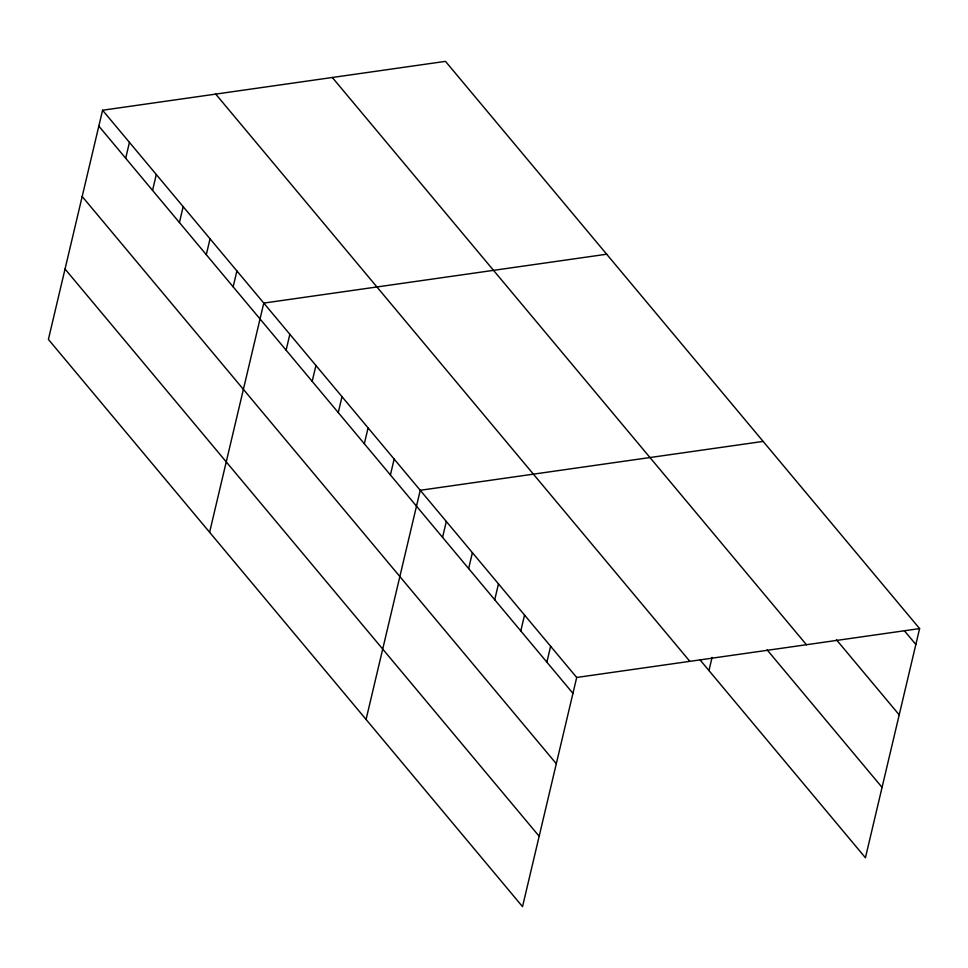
<?xml version="1.0" encoding="UTF-8"?>
<svg xmlns="http://www.w3.org/2000/svg" width="968" height="968" viewBox="0 0 968 968"><rect width="100%" height="100%" fill="white"/><g stroke="black" fill="none" stroke-linecap="round" stroke-linejoin="round"><path stroke-width="1.45" d="M102.572 110.231L48.4 339.405L522.526 906.641L576.698 677.467L102.572 110.231L445.474 61.359L919.6 628.595L865.428 857.769L700.275 660.176M125.683 158.256L129.446 142.381M152.557 190.393L156.308 174.518M179.419 222.543L183.17 206.668M206.293 254.681L210.044 238.806M233.155 286.831L236.906 270.955M209.608 532.267L263.78 303.093L606.67 254.221M286.104 350.162L289.856 334.299M312.18 381.368L315.931 365.493M338.255 412.562L342.006 396.686M364.331 443.755L368.082 427.892M390.406 474.961L394.157 459.086M366.073 719.454L420.245 490.28L763.135 441.408M442.57 537.349L446.321 521.486M468.645 568.555L472.396 552.68M494.721 599.749L498.472 583.873M520.796 630.955L524.547 615.079M546.872 662.148L550.623 646.273M708.963 670.582L712.085 657.381M576.698 677.467L919.6 628.595M904.257 630.604L915.849 644.47M836.425 639.751L899.212 714.856M332.314 77.488L806.441 644.724M767.128 649.879L882.066 787.383M215.731 94.114L689.857 661.338M98.821 126.106L572.947 693.342M82.183 196.492L556.31 763.728M65.037 269.019L539.164 836.255"/></g></svg>
